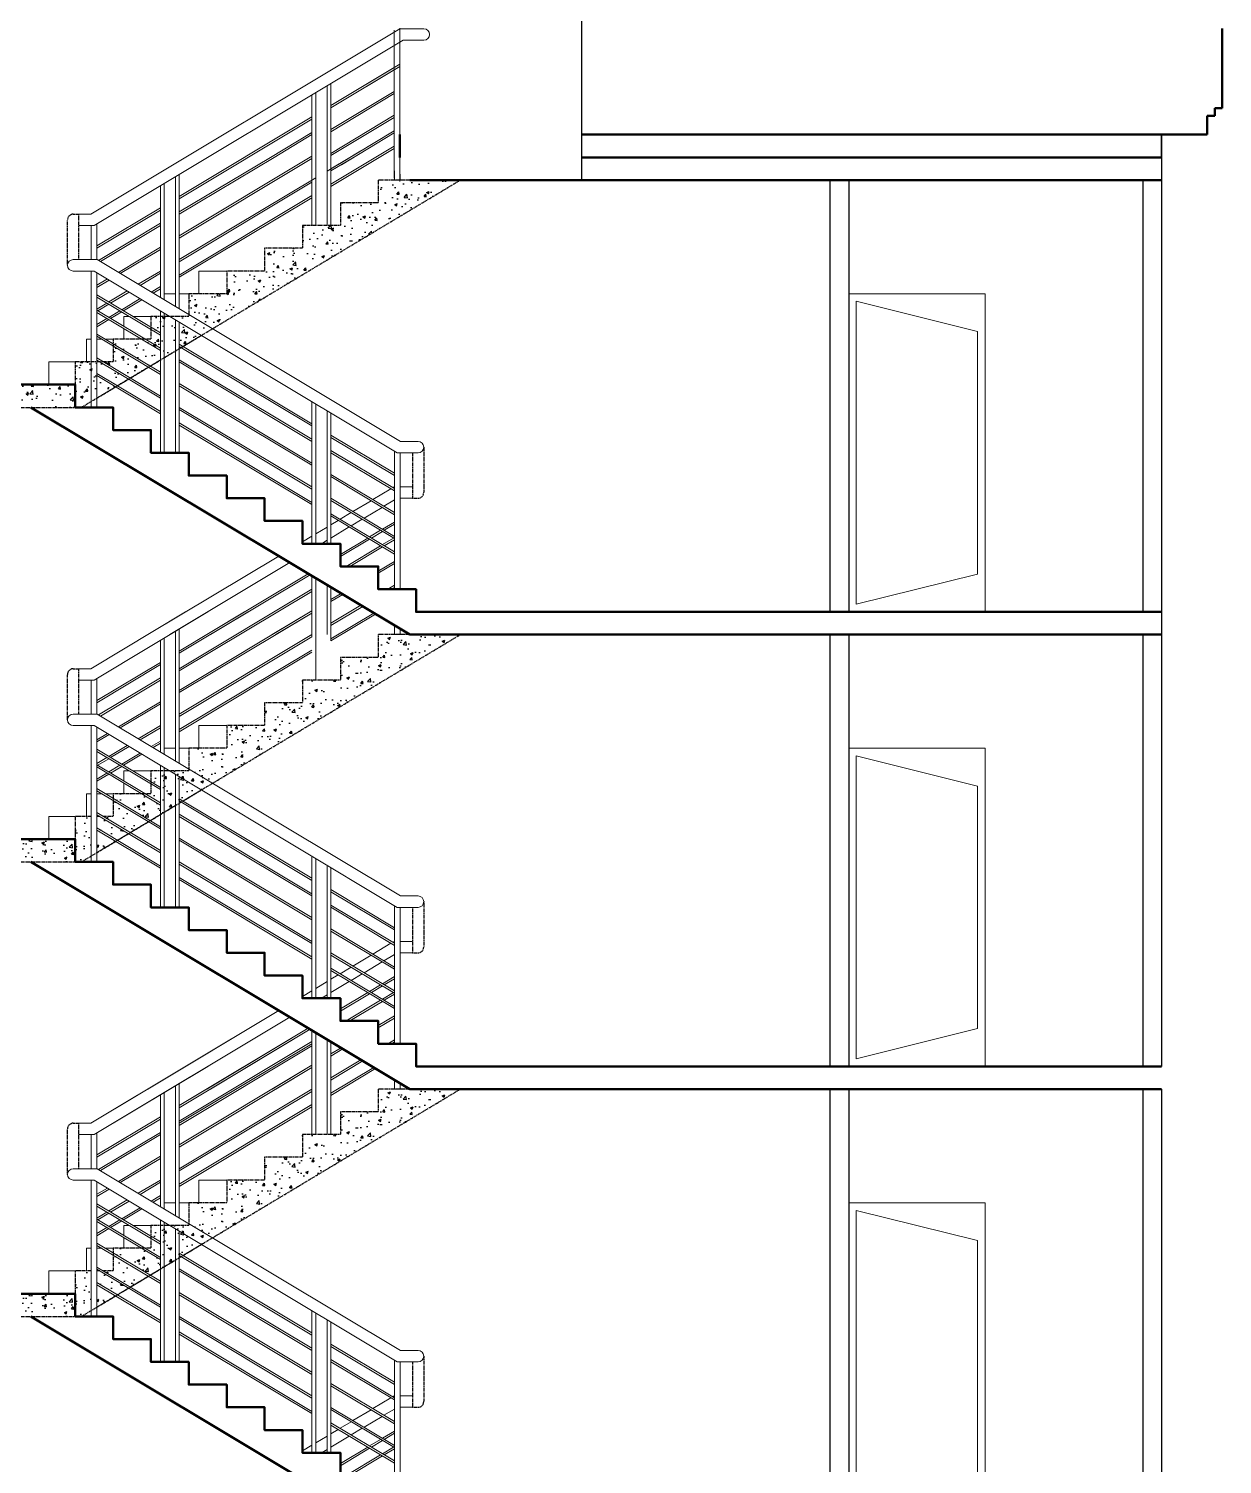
# Model space of a CAD drawing. Header units: inches. Extents: x -4010 to 92088, y -38563 to -1318.
# Drawn here: x 31697.3 to 32012.3, y -17305.5 to -16926.5 of the extents above; entities that cross this region are included whole.
import ezdxf

# ---------------------------------------------------------------- set-up
doc = ezdxf.new("R2010")
doc.units = ezdxf.units.IN
doc.header["$MEASUREMENT"] = 0
doc.linetypes.add('DASHED2', pattern=[0.375, 0.25, -0.125])
for name, color, linetype, lineweight in [('Column', 2, 'Continuous', 50), ('door', 132, 'Continuous', 15), ('FLOOR CASE', 251, 'Continuous', 13), ('LOW-WALL', 4, 'Continuous', 20), ('RAIL', 200, 'Continuous', 13), ('RAILING', 2, 'Continuous', 13)]:
    doc.layers.add(name, color=color, linetype=linetype, lineweight=lineweight)
for name, color, linetype in [('Hatch', 3, 'Continuous'), ('Stair', 190, 'DASHED2'), ('wall', 3, 'Continuous')]:
    doc.layers.add(name, color=color, linetype=linetype)
pattern_1 = [(50, (21028.7176, -3208.9725), (7.1726018, -0.6275213), [0.75, -8.25]), (355, (21028.7176, -3208.9725), (-1.3875133, 7.5219213), [0.6, -6.6]), (100.4514, (21029.315, -3209.025), (5.7850938, 6.8943954), [0.637402, -7.011421]), (46.1842, (21028.718, -3206.9725), (10.6724105, -1.65519), [1.125, -12.375]), (96.6356, (21029.607, -3207.11), (9.346627, 9.741179), [0.956103, -10.51713]), (351.1842, (21028.718, -3206.972), (9.3466195, 9.741186), [0.9, -9.9]), (21, (21029.7176, -3207.4725), (5.9690705, -4.026189), [0.75, -8.25]), (326, (21029.7176, -3207.4725), (2.4331533, 7.2515005), [0.6, -6.6]), (71.4514, (21030.215, -3207.808), (8.4022263, 3.225305), [0.637402, -7.011421]), (37.5, (21028.7176, -3208.9725), (0.12159855, 3.32893854), [0, -6.52, 0, -6.7, 0, -6.625]), (7.5, (21028.7176, -3208.9725), (2.6306954, 3.9441171), [0, -3.82, 0, -6.37, 0, -2.525]), (327.5, (21026.4876, -3208.9725), (5.33822436, -0.2255487), [0, -2.5, 0, -7.8, 0, -10.35]), (317.5, (21025.4876, -3208.9725), (5.8318617, 1.0010498), [0, -3.25, 0, -5.18, 0, -7.35])]
pattern_2 = [(50, (21028.7176, -3328.9725), (7.1726018, -0.6275213), [0.75, -8.25]), (355, (21028.7176, -3328.9725), (-1.3875133, 7.5219213), [0.6, -6.6]), (100.4514, (21029.315, -3329.025), (5.7850938, 6.8943954), [0.637402, -7.011421]), (46.1842, (21028.718, -3326.9725), (10.6724105, -1.65519), [1.125, -12.375]), (96.6356, (21029.607, -3327.11), (9.346627, 9.741179), [0.956103, -10.51713]), (351.1842, (21028.718, -3326.972), (9.3466195, 9.741186), [0.9, -9.9]), (21, (21029.7176, -3327.4725), (5.9690705, -4.026189), [0.75, -8.25]), (326, (21029.7176, -3327.4725), (2.4331533, 7.2515005), [0.6, -6.6]), (71.4514, (21030.215, -3327.808), (8.4022263, 3.225305), [0.637402, -7.011421]), (37.5, (21028.7176, -3328.9725), (0.12159855, 3.32893854), [0, -6.52, 0, -6.7, 0, -6.625]), (7.5, (21028.7176, -3328.9725), (2.6306954, 3.9441171), [0, -3.82, 0, -6.37, 0, -2.525]), (327.5, (21026.4876, -3328.9725), (5.33822436, -0.2255487), [0, -2.5, 0, -7.8, 0, -10.35]), (317.5, (21025.4876, -3328.9725), (5.8318617, 1.0010498), [0, -3.25, 0, -5.18, 0, -7.35])]
pattern_3 = [(50, (21028.7176, -3088.9725), (7.1726018, -0.6275213), [0.75, -8.25]), (355, (21028.7176, -3088.9725), (-1.3875133, 7.5219213), [0.6, -6.6]), (100.4514, (21029.315, -3089.025), (5.7850938, 6.8943954), [0.637402, -7.011421]), (46.1842, (21028.718, -3086.9725), (10.6724105, -1.65519), [1.125, -12.375]), (96.6356, (21029.607, -3087.11), (9.346627, 9.741179), [0.956103, -10.51713]), (351.1842, (21028.718, -3086.972), (9.3466195, 9.741186), [0.9, -9.9]), (21, (21029.7176, -3087.4725), (5.9690705, -4.026189), [0.75, -8.25]), (326, (21029.7176, -3087.4725), (2.4331533, 7.2515005), [0.6, -6.6]), (71.4514, (21030.215, -3087.808), (8.4022263, 3.225305), [0.637402, -7.011421]), (37.5, (21028.7176, -3088.9725), (0.12159855, 3.32893854), [0, -6.52, 0, -6.7, 0, -6.625]), (7.5, (21028.7176, -3088.9725), (2.6306954, 3.9441171), [0, -3.82, 0, -6.37, 0, -2.525]), (327.5, (21026.4876, -3088.9725), (5.33822436, -0.2255487), [0, -2.5, 0, -7.8, 0, -10.35]), (317.5, (21025.4876, -3088.9725), (5.8318617, 1.0010498), [0, -3.25, 0, -5.18, 0, -7.35])]

msp = doc.modelspace()

# ---------------------------------------------------------------- hatches: boundary and pattern name
at = {"layer": 'Hatch'}
h = msp.add_hatch(dxfattribs=at)
h.set_pattern_fill('AR-CONC', color=256, style=0)
h.set_pattern_definition(pattern_2)
h.paths.add_polyline_path([(31811.213, -16966.472), (31797.889, -16966.472), (31789.551, -16966.472), (31789.551, -16972.472), (31779.551, -16972.472), (31779.551, -16978.472), (31769.551, -16978.472), (31769.551, -16984.472), (31759.551, -16984.472), (31759.551, -16990.472), (31749.551, -16990.472), (31749.551, -16996.472), (31739.551, -16996.472), (31739.551, -17001.974), (31745.798, -17005.722)])
h = msp.add_hatch(dxfattribs=at)
h.set_pattern_fill('AR-CONC', color=256, style=0)
h.set_pattern_definition(pattern_2)
h.paths.add_polyline_path([(31709.551, -17020.472), (31652.123, -17020.472), (31652.123, -17038.472), (31662.123, -17038.472), (31662.123, -17026.472), (31709.551, -17026.472)])
h.paths.add_polyline_path([(31713.801, -17014.472), (31709.551, -17014.472), (31709.551, -17020.472), (31709.551, -17026.472), (31711.213, -17026.472), (31713.801, -17024.92)])
h.paths.add_polyline_path([(31720.241, -17021.056), (31715.301, -17018.092), (31715.301, -17024.02)])
h.paths.add_polyline_path([(31715.301, -17014.472), (31713.801, -17014.472), (31713.801, -17024.92), (31715.301, -17024.02)])
h.paths.add_polyline_path([(31716.072, -17014.472), (31715.301, -17014.472), (31715.301, -17017.508), (31720.727, -17020.764), (31723.643, -17019.015)])
h.paths.add_polyline_path([(31719.551, -17010.264), (31719.551, -17014.472), (31717.044, -17014.472), (31724.129, -17018.723), (31728.889, -17015.867)])
h.paths.add_polyline_path([(31732.051, -17011.468), (31727.058, -17008.472), (31719.551, -17008.472), (31719.551, -17009.681), (31729.375, -17015.575), (31732.051, -17013.97)])
h.paths.add_polyline_path([(31728.03, -17008.472), (31727.058, -17008.472), (31732.051, -17011.468), (31732.051, -17010.885)], flags=17)
h.paths.add_polyline_path([(31732.051, -17007.387), (31729.551, -17005.887), (31729.551, -17008.472), (31728.03, -17008.472), (31732.051, -17010.885)])
h.paths.add_polyline_path([(31736.051, -17003.372), (31734.551, -17002.472), (31733.051, -17002.472), (31733.051, -17013.37), (31736.051, -17011.57)])
h.paths.add_polyline_path([(31732.051, -17002.472), (31729.551, -17002.472), (31729.551, -17005.303), (31732.051, -17006.803)])
h.paths.add_polyline_path([(31733.051, -17002.472), (31732.051, -17002.472), (31732.051, -17013.97), (31733.051, -17013.37)])
h.paths.add_polyline_path([(31739.551, -17001.974), (31739.551, -17002.472), (31734.551, -17002.472), (31742.882, -17007.471), (31745.798, -17005.722)])
h.paths.add_polyline_path([(31737.051, -17003.972), (31737.051, -17009.803), (31738.023, -17010.387), (31742.882, -17007.471)])
h = msp.add_hatch(dxfattribs=at)
h.set_pattern_fill('AR-CONC', color=256, style=0)
h.set_pattern_definition(pattern_3)
h.paths.add_polyline_path([(31811.213, -17086.472), (31797.889, -17086.472), (31789.551, -17086.472), (31789.551, -17092.472), (31779.551, -17092.472), (31779.551, -17098.472), (31769.551, -17098.472), (31769.551, -17104.472), (31759.551, -17104.472), (31759.551, -17110.472), (31749.551, -17110.472), (31749.551, -17116.472), (31739.551, -17116.472), (31739.551, -17121.974), (31745.798, -17125.722)])
h.paths.add_polyline_path([(31739.551, -17121.974), (31739.551, -17122.472), (31734.551, -17122.472), (31742.882, -17127.471), (31745.798, -17125.722)])
h.paths.add_polyline_path([(31742.882, -17127.471), (31737.051, -17123.972), (31737.051, -17129.803), (31738.023, -17130.387)])
h.paths.add_polyline_path([(31736.051, -17123.372), (31734.551, -17122.472), (31733.051, -17122.472), (31733.051, -17133.37), (31736.051, -17131.57)])
h.paths.add_polyline_path([(31737.051, -17123.972), (31736.051, -17123.372), (31736.051, -17131.57), (31737.051, -17130.97)])
h.paths.add_polyline_path([(31733.051, -17122.472), (31732.051, -17122.472), (31732.051, -17133.97), (31733.051, -17133.37)])
h.paths.add_polyline_path([(31732.051, -17122.472), (31729.551, -17122.472), (31729.551, -17125.303), (31732.051, -17126.803)])
h.paths.add_polyline_path([(31732.051, -17127.387), (31729.551, -17125.887), (31729.551, -17128.472), (31728.03, -17128.472), (31732.051, -17130.885)])
h.paths.add_polyline_path([(31732.051, -17131.468), (31727.058, -17128.472), (31719.551, -17128.472), (31719.551, -17129.681), (31729.375, -17135.575), (31732.051, -17133.97)])
h = msp.add_hatch(dxfattribs=at)
h.set_pattern_fill('AR-CONC', color=256, style=0)
h.set_pattern_definition(pattern_3)
h.paths.add_polyline_path([(31719.551, -17130.264), (31719.551, -17134.472), (31717.044, -17134.472), (31724.129, -17138.723), (31728.889, -17135.867)])
h.paths.add_polyline_path([(31716.072, -17134.472), (31715.301, -17134.472), (31715.301, -17137.508), (31720.727, -17140.764), (31723.643, -17139.015)])
h.paths.add_polyline_path([(31720.241, -17141.056), (31715.301, -17138.092), (31715.301, -17144.02)])
h.paths.add_polyline_path([(31713.801, -17134.472), (31709.551, -17134.472), (31709.551, -17140.472), (31709.551, -17146.472), (31711.213, -17146.472), (31713.801, -17144.92)])
h.paths.add_polyline_path([(31709.551, -17140.472), (31652.123, -17140.472), (31652.123, -17158.472), (31662.123, -17158.472), (31662.123, -17146.472), (31709.551, -17146.472)])
h = msp.add_hatch(dxfattribs=at)
h.set_pattern_fill('AR-CONC', color=256, style=0)
h.set_pattern_definition(pattern_1)
h.paths.add_polyline_path([(31811.213, -17206.472), (31797.889, -17206.472), (31789.551, -17206.472), (31789.551, -17212.472), (31779.551, -17212.472), (31779.551, -17218.472), (31769.551, -17218.472), (31769.551, -17224.472), (31759.551, -17224.472), (31759.551, -17230.472), (31749.551, -17230.472), (31749.551, -17236.472), (31739.551, -17236.472), (31739.551, -17241.974), (31745.798, -17245.722)])
h.paths.add_polyline_path([(31739.551, -17241.974), (31739.551, -17242.472), (31734.551, -17242.472), (31742.882, -17247.471), (31745.798, -17245.722)])
h.paths.add_polyline_path([(31742.882, -17247.471), (31737.051, -17243.972), (31737.051, -17249.803), (31738.023, -17250.387)])
h.paths.add_polyline_path([(31736.051, -17243.372), (31734.551, -17242.472), (31733.051, -17242.472), (31733.051, -17253.37), (31736.051, -17251.57)])
h.paths.add_polyline_path([(31737.051, -17243.972), (31736.051, -17243.372), (31736.051, -17251.57), (31737.051, -17250.97)])
h.paths.add_polyline_path([(31733.051, -17242.472), (31732.051, -17242.472), (31732.051, -17253.97), (31733.051, -17253.37)])
h.paths.add_polyline_path([(31732.051, -17242.472), (31729.551, -17242.472), (31729.551, -17245.303), (31732.051, -17246.803)])
h.paths.add_polyline_path([(31732.051, -17247.387), (31729.551, -17245.887), (31729.551, -17248.472), (31728.03, -17248.472), (31732.051, -17250.885)])
h.paths.add_polyline_path([(31732.051, -17251.468), (31727.058, -17248.472), (31719.551, -17248.472), (31719.551, -17249.681), (31729.375, -17255.575), (31732.051, -17253.97)])
h = msp.add_hatch(dxfattribs=at)
h.set_pattern_fill('AR-CONC', color=256, style=0)
h.set_pattern_definition(pattern_1)
h.paths.add_polyline_path([(31719.551, -17250.264), (31719.551, -17254.472), (31717.044, -17254.472), (31724.129, -17258.723), (31728.889, -17255.867)])
h.paths.add_polyline_path([(31716.072, -17254.472), (31715.301, -17254.472), (31715.301, -17257.508), (31720.727, -17260.764), (31723.643, -17259.015)])
h.paths.add_polyline_path([(31720.241, -17261.056), (31715.301, -17258.092), (31715.301, -17264.02)])
h.paths.add_polyline_path([(31713.801, -17254.472), (31709.551, -17254.472), (31709.551, -17260.472), (31709.551, -17266.472), (31711.213, -17266.472), (31713.801, -17264.92)])
h.paths.add_polyline_path([(31709.551, -17260.472), (31652.123, -17260.472), (31652.123, -17278.472), (31662.123, -17278.472), (31662.123, -17266.472), (31709.551, -17266.472)])

# ---------------------------------------------------------------- linework, layer by layer
at = {"layer": 'Column'}
for p, q in [((32012.282, -16944.472), (32012.282, -16926.472)), ((32012.282, -16947.472), (32012.282, -16944.472)), ((32010.282, -16949.472), (32010.282, -16947.472)), ((32010.282, -16947.472), (32012.282, -16947.472)), ((32008.282, -16954.472), (32008.282, -16949.472)), ((32008.282, -16949.472), (32010.282, -16949.472)), ((31795.28, -16960.472), (31795.28, -16954.472)), ((31843.218, -16954.472), (32008.282, -16954.472)), ((31843.218, -16954.472), (32008.282, -16954.472)), ((31843.218, -16960.472), (31996.282, -16960.472)), ((31843.218, -16960.472), (31996.282, -16960.472)), ((31844.623, -16966.472), (31797.889, -16966.472)), ((31843.218, -16966.472), (31996.282, -16966.472)), ((31697.889, -17026.472), (31797.889, -17086.472)), ((31867.833, -17080.472), (31996.282, -17080.472)), ((31867.833, -17080.472), (31996.282, -17080.472)), ((31871.876, -17086.472), (31797.889, -17086.472)), ((31871.876, -17086.472), (31797.889, -17086.472)), ((31871.876, -17086.472), (31797.889, -17086.472)), ((31867.833, -17086.472), (31996.282, -17086.472)), ((31867.833, -17086.472), (31996.282, -17086.472)), ((31867.833, -17086.472), (31996.282, -17086.472)), ((31797.889, -17206.472), (31697.889, -17146.472)), ((31697.889, -17146.472), (31797.889, -17206.472)), ((31867.833, -17200.472), (31996.282, -17200.472)), ((31867.833, -17200.472), (31996.282, -17200.472)), ((31857.833, -17206.472), (31797.889, -17206.472)), ((31857.833, -17206.472), (31797.889, -17206.472)), ((31871.876, -17206.472), (31797.889, -17206.472)), ((31871.876, -17206.472), (31797.889, -17206.472)), ((31871.876, -17206.472), (31797.889, -17206.472)), ((31867.833, -17206.472), (31857.833, -17206.472)), ((31857.833, -17206.472), (31857.833, -17206.472)), ((31867.833, -17206.472), (31857.833, -17206.472)), ((31857.833, -17206.472), (31857.833, -17206.472)), ((31867.833, -17206.472), (31996.282, -17206.472)), ((31867.833, -17206.472), (31996.282, -17206.472)), ((31867.833, -17206.472), (31996.282, -17206.472)), ((31867.833, -17206.472), (31996.282, -17206.472)), ((31867.833, -17206.472), (31996.282, -17206.472)), ((31797.889, -17326.472), (31697.889, -17266.472))]:
    msp.add_line(p, q, dxfattribs=at)
msp.add_lwpolyline([(31795.28, -16960.472), (31795.28, -16960.472)], close=True, dxfattribs=at)
for points in [[(31867.833, -17080.472), (31799.551, -17080.472), (31799.551, -17074.472), (31789.551, -17074.472), (31789.551, -17068.472), (31779.551, -17068.472), (31779.551, -17062.472), (31769.551, -17062.472), (31769.551, -17056.472), (31759.551, -17056.472), (31759.551, -17050.472), (31749.551, -17050.472), (31749.551, -17044.472), (31739.551, -17044.472), (31739.551, -17038.472), (31729.551, -17038.472), (31729.551, -17032.472), (31719.551, -17032.472), (31719.551, -17026.472), (31709.551, -17026.472), (31709.551, -17020.472), (31652.123, -17020.472)], [(31867.833, -17200.472), (31799.551, -17200.472), (31799.551, -17194.472), (31789.551, -17194.472), (31789.551, -17188.472), (31779.551, -17188.472), (31779.551, -17182.472), (31769.551, -17182.472), (31769.551, -17176.472), (31759.551, -17176.472), (31759.551, -17170.472), (31749.551, -17170.472), (31749.551, -17164.472), (31739.551, -17164.472), (31739.551, -17158.472), (31729.551, -17158.472), (31729.551, -17152.472), (31719.551, -17152.472), (31719.551, -17146.472), (31709.551, -17146.472), (31709.551, -17140.472), (31652.123, -17140.472)], [(31867.833, -17320.472), (31799.551, -17320.472), (31799.551, -17314.472), (31789.551, -17314.472), (31789.551, -17308.472), (31779.551, -17308.472), (31779.551, -17302.472), (31769.551, -17302.472), (31769.551, -17296.472), (31759.551, -17296.472), (31759.551, -17290.472), (31749.551, -17290.472), (31749.551, -17284.472), (31739.551, -17284.472), (31739.551, -17278.472), (31729.551, -17278.472), (31729.551, -17272.472), (31719.551, -17272.472), (31719.551, -17266.472), (31709.551, -17266.472), (31709.551, -17260.472), (31652.123, -17260.472)]]:
    msp.add_lwpolyline(points, dxfattribs=at)
at = {"layer": 'door'}
for points in [[(31949.71, -17080.472), (31913.71, -17080.472), (31913.71, -16996.472), (31949.71, -16996.472)], [(31947.71, -17070.472), (31915.71, -17078.472), (31915.71, -16998.472), (31947.71, -17006.472)], [(31949.71, -17200.472), (31913.71, -17200.472), (31913.71, -17116.472), (31949.71, -17116.472)], [(31947.71, -17190.472), (31915.71, -17198.472), (31915.71, -17118.472), (31947.71, -17126.472)], [(31949.71, -17320.472), (31913.71, -17320.472), (31913.71, -17236.472), (31949.71, -17236.472)], [(31947.71, -17310.472), (31915.71, -17318.472), (31915.71, -17238.472), (31947.71, -17246.472)]]:
    msp.add_lwpolyline(points, close=True, dxfattribs=at)
at = {"layer": 'FLOOR CASE'}
for p, q in [((31795.28, -16966.851), (31795.28, -16926.403)), ((31795.28, -16926.536), (31713.72, -16975.472)), ((31796.111, -16929.536), (31714.551, -16978.472)), ((31793.78, -16965.951), (31793.78, -16926.853)), ((31795.28, -16926.536), (31801.611, -16926.536)), ((31796.111, -16929.536), (31801.611, -16929.536)), ((31803.111, -16928.036), (31803.111, -16928.036)), ((31803.111, -16928.036), (31803.111, -16928.036)), ((31793.78, -16936.766), (31777.03, -16946.816)), ((31793.78, -16937.349), (31777.03, -16947.399)), ((31795.28, -16935.866), (31777.051, -16946.803)), ((31795.28, -16936.449), (31777.051, -16947.387)), ((31776.051, -16960.472), (31776.051, -16941.572)), ((31777.051, -16960.472), (31777.051, -16940.972)), ((31772.051, -16960.472), (31772.051, -16943.972)), ((31773.051, -16960.472), (31773.051, -16943.372)), ((31793.78, -16943.062), (31777.03, -16953.112)), ((31793.78, -16943.645), (31777.03, -16953.695)), ((31772.051, -16949.803), (31737.051, -16970.803)), ((31772.051, -16950.387), (31737.051, -16971.387)), ((31793.78, -16949.358), (31777.03, -16959.408)), ((31793.78, -16949.941), (31777.03, -16959.991)), ((31772.051, -16953.885), (31761.072, -16960.472)), ((31772.044, -16954.472), (31762.044, -16960.472)), ((31793.78, -16953.439), (31778.84, -16962.403)), ((31793.78, -16954.022), (31779.812, -16962.403)), ((31772.051, -16960.181), (31737.051, -16981.181)), ((31762.044, -16960.472), (31737.051, -16975.468)), ((31761.072, -16960.472), (31737.051, -16974.885)), ((31772.051, -16978.472), (31772.051, -16960.472)), ((31773.051, -16978.472), (31773.051, -16960.472)), ((31784.974, -16958.723), (31776.051, -16964.077)), ((31776.051, -16978.472), (31776.051, -16960.472)), ((31793.78, -16957.521), (31777.051, -16967.558)), ((31793.78, -16958.104), (31777.051, -16968.142)), ((31782.058, -16960.472), (31777.051, -16963.477)), ((31783.03, -16960.472), (31777.051, -16964.06)), ((31777.051, -16978.472), (31777.051, -16960.472)), ((31772.051, -16960.764), (31737.051, -16981.764)), ((31793.801, -16966.472), (31793.801, -16964.02)), ((31732.051, -16997.474), (31732.051, -16967.972)), ((31733.051, -16998.074), (31733.051, -16967.372)), ((31736.051, -16999.874), (31736.051, -16965.572)), ((31737.051, -17000.474), (31737.051, -16964.972)), ((31773.051, -16965.877), (31737.051, -16987.477)), ((31772.051, -16967.06), (31737.051, -16988.06)), ((31793.801, -16966.472), (31795.301, -16966.472)), ((31795.301, -16966.472), (31795.301, -16964.92)), ((31772.051, -16970.558), (31737.051, -16991.558)), ((31772.051, -16971.142), (31737.051, -16992.142)), ((31713.72, -16975.472), (31710.551, -16975.472)), ((31732.051, -16973.803), (31715.301, -16983.853)), ((31732.051, -16974.387), (31715.301, -16984.437)), ((31714.551, -16978.472), (31710.551, -16978.472)), ((31713.801, -16987.472), (31713.801, -16978.472)), ((31715.301, -16987.472), (31715.301, -16978.022)), ((31732.051, -16977.885), (31715.727, -16987.68)), ((31732.051, -16978.468), (31716.213, -16987.971)), ((31732.051, -16984.181), (31720.974, -16990.827)), ((31732.051, -16984.764), (31721.46, -16991.119)), ((31732.051, -16990.477), (31726.22, -16993.975)), ((31749.551, -16990.472), (31742.195, -16990.472)), ((31742.195, -16990.472), (31742.195, -16996.472)), ((31718.058, -16992.577), (31715.301, -16994.231)), ((31718.544, -16992.868), (31715.301, -16994.814)), ((31732.051, -16991.06), (31726.706, -16994.267)), ((31732.051, -16994.558), (31729.622, -16996.016)), ((31723.305, -16995.725), (31718.446, -16998.64)), ((31723.791, -16996.016), (31718.932, -16998.932)), ((31726.706, -16997.765), (31721.847, -17000.681)), ((31727.192, -16998.057), (31722.333, -17000.972)), ((31732.051, -16995.142), (31730.108, -16996.308)), ((31736.051, -16996.472), (31733.051, -16996.472)), ((31739.551, -16996.472), (31737.051, -16996.472)), ((31717.96, -16998.932), (31715.301, -17000.527)), ((31718.446, -16999.223), (31715.53, -17000.972)), ((31721.361, -17000.972), (31718.446, -17002.722)), ((31721.847, -17001.264), (31718.932, -17003.013)), ((31717.96, -17003.013), (31715.301, -17004.608)), ((31718.446, -17003.305), (31715.301, -17005.192)), ((31722.412, -17002.472), (31722.412, -17005.101)), ((31723.861, -17002.472), (31722.412, -17002.472)), ((31722.412, -17005.685), (31722.412, -17008.472)), ((31729.551, -17002.472), (31724.833, -17002.472)), ((31712.52, -17008.472), (31712.52, -17014.472)), ((31713.801, -17008.472), (31712.52, -17008.472)), ((31716.565, -17008.472), (31715.301, -17008.472)), ((31719.551, -17008.472), (31717.537, -17008.472)), ((31709.551, -17014.472), (31702.628, -17014.472)), ((31702.628, -17014.472), (31702.628, -17020.472)), ((31793.72, -17047.472), (31793.375, -17047.68)), ((31793.72, -17047.472), (31793.801, -17047.472)), ((31795.301, -17047.472), (31798.551, -17047.472)), ((31787.643, -17051.119), (31782.882, -17053.975)), ((31792.889, -17047.971), (31788.129, -17050.827)), ((31793.801, -17050.922), (31791.044, -17052.577)), ((31793.801, -17074.472), (31793.801, -17050.922)), ((31795.301, -17050.472), (31798.551, -17050.472)), ((31795.301, -17074.472), (31795.301, -17050.472)), ((31782.396, -17054.267), (31779.481, -17056.016)), ((31790.558, -17052.868), (31785.798, -17055.725)), ((31776.051, -17058.074), (31773.051, -17059.874)), ((31778.995, -17056.308), (31777.051, -17057.474)), ((31781.91, -17058.057), (31777.051, -17060.972)), ((31785.312, -17056.016), (31782.396, -17057.765)), ((31790.171, -17058.932), (31787.255, -17060.681)), ((31793.801, -17056.753), (31790.657, -17058.64)), ((31793.801, -17057.337), (31791.143, -17058.932)), ((31772.051, -17060.474), (31769.551, -17061.974)), ((31776.051, -17061.572), (31774.551, -17062.472)), ((31786.769, -17060.972), (31779.551, -17065.303)), ((31787.255, -17061.264), (31779.551, -17065.887)), ((31790.657, -17059.223), (31787.741, -17060.972)), ((31793.572, -17060.972), (31790.657, -17062.722)), ((31793.801, -17061.418), (31791.143, -17063.013)), ((31763.305, -17065.722), (31728.72, -17086.472)), ((31790.171, -17063.013), (31781.072, -17068.472)), ((31790.657, -17063.305), (31782.044, -17068.472)), ((31766.22, -17067.471), (31734.551, -17086.472)), ((31771.079, -17070.387), (31744.269, -17086.472)), ((31793.801, -17067.131), (31789.551, -17069.681)), ((31793.801, -17067.714), (31789.551, -17070.264)), ((31771.565, -17070.678), (31745.241, -17086.472)), ((31772.051, -17087.06), (31772.051, -17070.97)), ((31773.051, -17086.472), (31773.051, -17071.57)), ((31776.051, -17086.472), (31776.051, -17073.37)), ((31777.051, -17088.142), (31777.051, -17073.97)), ((31793.801, -17073.427), (31792.058, -17074.472)), ((31793.801, -17074.01), (31793.03, -17074.472)), ((31772.051, -17074.468), (31737.051, -17095.468)), ((31772.051, -17075.051), (31737.051, -17096.051)), ((31779.727, -17075.575), (31777.051, -17077.181)), ((31780.213, -17075.867), (31777.051, -17077.764)), ((31738.72, -17080.472), (31713.72, -17095.472)), ((31744.551, -17080.472), (31714.551, -17098.472)), ((31772.051, -17080.181), (31737.051, -17101.181)), ((31755.241, -17080.472), (31737.051, -17091.387)), ((31754.269, -17080.472), (31737.051, -17090.803)), ((31772.051, -17080.764), (31737.051, -17101.764)), ((31772.051, -17080.181), (31761.565, -17086.472)), ((31772.051, -17080.764), (31762.537, -17086.472)), ((31773.051, -17098.472), (31773.051, -17080.472)), ((31784.974, -17078.723), (31777.051, -17083.477)), ((31784.974, -17078.723), (31777.051, -17083.477)), ((31785.46, -17079.015), (31777.051, -17084.06)), ((31785.46, -17079.015), (31777.051, -17084.06)), ((31788.375, -17080.764), (31777.051, -17087.558)), ((31788.375, -17080.764), (31777.051, -17087.558)), ((31788.861, -17081.056), (31777.051, -17088.142)), ((31788.861, -17081.056), (31777.051, -17088.142)), ((31736.051, -17119.874), (31736.051, -17085.572)), ((31736.051, -17086.472), (31736.051, -17085.572)), ((31737.051, -17120.474), (31737.051, -17084.972)), ((31737.051, -17086.472), (31737.051, -17084.972)), ((31793.801, -17086.472), (31793.801, -17084.02)), ((31793.801, -17086.472), (31793.801, -17084.02)), ((31793.801, -17086.472), (31793.801, -17084.02)), ((31795.301, -17086.472), (31795.301, -17084.92)), ((31795.301, -17086.472), (31795.301, -17084.92)), ((31795.301, -17086.472), (31795.301, -17084.92)), ((31732.051, -17117.474), (31732.051, -17087.972)), ((31733.051, -17118.074), (31733.051, -17087.372)), ((31772.051, -17086.477), (31737.051, -17107.477)), ((31772.051, -17087.06), (31737.051, -17108.06)), ((31793.801, -17086.472), (31795.301, -17086.472)), ((31793.801, -17086.472), (31795.301, -17086.472)), ((31793.801, -17086.472), (31795.301, -17086.472)), ((31772.051, -17090.558), (31737.051, -17111.558)), ((31772.051, -17091.142), (31737.051, -17112.142)), ((31713.72, -17095.472), (31710.551, -17095.472)), ((31732.051, -17093.803), (31715.301, -17103.853)), ((31732.051, -17094.387), (31715.301, -17104.437)), ((31714.551, -17098.472), (31710.551, -17098.472)), ((31713.801, -17107.472), (31713.801, -17098.472)), ((31715.301, -17107.472), (31715.301, -17098.022)), ((31732.051, -17097.885), (31715.727, -17107.68)), ((31732.051, -17098.468), (31716.213, -17107.971)), ((31732.051, -17104.181), (31720.974, -17110.827)), ((31732.051, -17104.764), (31721.46, -17111.119)), ((31732.051, -17110.477), (31726.22, -17113.975)), ((31732.051, -17111.06), (31726.706, -17114.267)), ((31749.551, -17110.472), (31742.195, -17110.472)), ((31742.195, -17110.472), (31742.195, -17116.472)), ((31718.058, -17112.577), (31715.301, -17114.231)), ((31718.544, -17112.868), (31715.301, -17114.814)), ((31723.305, -17115.725), (31718.446, -17118.64)), ((31732.051, -17114.558), (31729.622, -17116.016)), ((31732.051, -17115.142), (31730.108, -17116.308)), ((31717.96, -17118.932), (31715.301, -17120.527)), ((31718.446, -17119.223), (31715.53, -17120.972)), ((31723.791, -17116.016), (31718.932, -17118.932)), ((31726.706, -17117.765), (31721.847, -17120.681)), ((31727.192, -17118.057), (31722.333, -17120.972)), ((31736.051, -17116.472), (31733.051, -17116.472)), ((31739.551, -17116.472), (31737.051, -17116.472)), ((31717.96, -17123.013), (31715.301, -17124.608)), ((31718.446, -17123.305), (31715.301, -17125.192)), ((31721.361, -17120.972), (31718.446, -17122.722)), ((31721.847, -17121.264), (31718.932, -17123.013)), ((31722.412, -17122.472), (31722.412, -17125.101)), ((31723.861, -17122.472), (31722.412, -17122.472)), ((31729.551, -17122.472), (31724.833, -17122.472)), ((31722.412, -17125.685), (31722.412, -17128.472)), ((31712.52, -17128.472), (31712.52, -17134.472)), ((31713.801, -17128.472), (31712.52, -17128.472)), ((31716.565, -17128.472), (31715.301, -17128.472)), ((31719.551, -17128.472), (31717.537, -17128.472)), ((31709.551, -17134.472), (31702.628, -17134.472)), ((31702.628, -17134.472), (31702.628, -17140.472)), ((31792.889, -17167.971), (31788.129, -17170.827)), ((31793.72, -17167.472), (31793.375, -17167.68)), ((31793.72, -17167.472), (31793.801, -17167.472)), ((31795.301, -17167.472), (31798.551, -17167.472)), ((31787.643, -17171.119), (31782.882, -17173.975)), ((31793.801, -17170.922), (31791.044, -17172.577)), ((31793.801, -17194.472), (31793.801, -17170.922)), ((31795.301, -17170.472), (31798.551, -17170.472)), ((31795.301, -17194.472), (31795.301, -17170.472)), ((31778.995, -17176.308), (31777.051, -17177.474)), ((31778.995, -17176.308), (31777.051, -17177.474)), ((31778.995, -17176.308), (31777.051, -17177.474)), ((31782.396, -17174.267), (31779.481, -17176.016)), ((31785.312, -17176.016), (31782.396, -17177.765)), ((31785.312, -17176.016), (31782.396, -17177.765)), ((31785.312, -17176.016), (31782.396, -17177.765)), ((31790.558, -17172.868), (31785.798, -17175.725)), ((31776.051, -17178.074), (31773.051, -17179.874)), ((31776.051, -17178.074), (31773.051, -17179.874)), ((31776.051, -17178.074), (31773.051, -17179.874)), ((31781.91, -17178.057), (31777.051, -17180.972)), ((31781.91, -17178.057), (31777.051, -17180.972)), ((31781.91, -17178.057), (31777.051, -17180.972)), ((31790.171, -17178.932), (31787.255, -17180.681)), ((31790.171, -17178.932), (31787.255, -17180.681)), ((31790.171, -17178.932), (31787.255, -17180.681)), ((31790.657, -17179.223), (31787.741, -17180.972)), ((31790.657, -17179.223), (31787.741, -17180.972)), ((31790.657, -17179.223), (31787.741, -17180.972)), ((31793.801, -17176.753), (31790.657, -17178.64)), ((31793.801, -17176.753), (31790.657, -17178.64)), ((31793.801, -17176.753), (31790.657, -17178.64)), ((31793.801, -17177.337), (31791.143, -17178.932)), ((31793.801, -17177.337), (31791.143, -17178.932)), ((31793.801, -17177.337), (31791.143, -17178.932)), ((31772.051, -17180.474), (31769.551, -17181.974)), ((31772.051, -17180.474), (31769.551, -17181.974)), ((31772.051, -17180.474), (31769.551, -17181.974)), ((31776.051, -17181.572), (31774.551, -17182.472)), ((31776.051, -17181.572), (31774.551, -17182.472)), ((31776.051, -17181.572), (31774.551, -17182.472)), ((31786.769, -17180.972), (31779.551, -17185.303)), ((31786.769, -17180.972), (31779.551, -17185.303)), ((31786.769, -17180.972), (31779.551, -17185.303)), ((31787.255, -17181.264), (31779.551, -17185.887)), ((31787.255, -17181.264), (31779.551, -17185.887)), ((31787.255, -17181.264), (31779.551, -17185.887)), ((31790.171, -17183.013), (31781.072, -17188.472)), ((31790.171, -17183.013), (31781.072, -17188.472)), ((31790.171, -17183.013), (31781.072, -17188.472)), ((31790.657, -17183.305), (31782.044, -17188.472)), ((31790.657, -17183.305), (31782.044, -17188.472)), ((31790.657, -17183.305), (31782.044, -17188.472)), ((31793.572, -17180.972), (31790.657, -17182.722)), ((31793.572, -17180.972), (31790.657, -17182.722)), ((31793.572, -17180.972), (31790.657, -17182.722)), ((31793.801, -17181.418), (31791.143, -17183.013)), ((31793.801, -17181.418), (31791.143, -17183.013)), ((31793.801, -17181.418), (31791.143, -17183.013)), ((31763.305, -17185.722), (31713.72, -17215.472)), ((31766.22, -17187.471), (31714.551, -17218.472)), ((31763.305, -17185.722), (31728.72, -17206.472)), ((31763.305, -17185.722), (31728.72, -17206.472)), ((31763.305, -17185.722), (31728.72, -17206.472)), ((31766.22, -17187.471), (31734.551, -17206.472)), ((31766.22, -17187.471), (31734.551, -17206.472)), ((31766.22, -17187.471), (31734.551, -17206.472)), ((31793.801, -17187.131), (31789.551, -17189.681)), ((31793.801, -17187.131), (31789.551, -17189.681)), ((31793.801, -17187.131), (31789.551, -17189.681)), ((31793.801, -17187.714), (31789.551, -17190.264)), ((31793.801, -17187.714), (31789.551, -17190.264)), ((31793.801, -17187.714), (31789.551, -17190.264)), ((31771.079, -17190.387), (31737.051, -17210.803)), ((31771.565, -17190.678), (31737.051, -17211.387)), ((31771.079, -17190.387), (31744.269, -17206.472)), ((31771.079, -17190.387), (31744.269, -17206.472)), ((31771.079, -17190.387), (31744.269, -17206.472)), ((31771.565, -17190.678), (31745.241, -17206.472)), ((31771.565, -17190.678), (31745.241, -17206.472)), ((31771.565, -17190.678), (31745.241, -17206.472)), ((31772.051, -17218.472), (31772.051, -17190.97)), ((31772.051, -17207.06), (31772.051, -17190.97)), ((31772.051, -17207.06), (31772.051, -17190.97)), ((31772.051, -17207.06), (31772.051, -17190.97)), ((31773.051, -17218.472), (31773.051, -17191.57)), ((31773.051, -17206.472), (31773.051, -17191.57)), ((31773.051, -17206.472), (31773.051, -17191.57)), ((31773.051, -17206.472), (31773.051, -17191.57)), ((31772.051, -17193.885), (31737.051, -17214.885)), ((31772.051, -17194.468), (31737.051, -17215.468)), ((31772.051, -17194.468), (31737.051, -17215.468)), ((31772.051, -17195.051), (31737.051, -17216.051)), ((31776.051, -17218.472), (31776.051, -17193.37)), ((31776.051, -17206.472), (31776.051, -17193.37)), ((31776.051, -17206.472), (31776.051, -17193.37)), ((31776.051, -17206.472), (31776.051, -17193.37)), ((31777.051, -17218.472), (31777.051, -17193.97)), ((31777.051, -17208.142), (31777.051, -17193.97)), ((31777.051, -17208.142), (31777.051, -17193.97)), ((31777.051, -17208.142), (31777.051, -17193.97)), ((31779.727, -17195.575), (31777.051, -17197.181)), ((31779.727, -17195.575), (31777.051, -17197.181)), ((31779.727, -17195.575), (31777.051, -17197.181)), ((31793.801, -17193.427), (31792.058, -17194.472)), ((31793.801, -17193.427), (31792.058, -17194.472)), ((31793.801, -17193.427), (31792.058, -17194.472)), ((31793.801, -17194.01), (31793.03, -17194.472)), ((31793.801, -17194.01), (31793.03, -17194.472)), ((31793.801, -17194.01), (31793.03, -17194.472)), ((31780.213, -17195.867), (31777.051, -17197.764)), ((31780.213, -17195.867), (31777.051, -17197.764)), ((31780.213, -17195.867), (31777.051, -17197.764)), ((31784.974, -17198.723), (31777.051, -17203.477)), ((31784.974, -17198.723), (31777.051, -17203.477)), ((31784.974, -17198.723), (31777.051, -17203.477)), ((31784.974, -17198.723), (31777.051, -17203.477)), ((31784.974, -17198.723), (31777.051, -17203.477)), ((31784.974, -17198.723), (31777.051, -17203.477)), ((31785.46, -17199.015), (31777.051, -17204.06)), ((31785.46, -17199.015), (31777.051, -17204.06)), ((31785.46, -17199.015), (31777.051, -17204.06)), ((31785.46, -17199.015), (31777.051, -17204.06)), ((31785.46, -17199.015), (31777.051, -17204.06)), ((31785.46, -17199.015), (31777.051, -17204.06)), ((31738.72, -17200.472), (31713.72, -17215.472)), ((31744.551, -17200.472), (31714.551, -17218.472)), ((31772.051, -17200.181), (31737.051, -17221.181)), ((31755.241, -17200.472), (31737.051, -17211.387)), ((31754.269, -17200.472), (31737.051, -17210.803)), ((31755.241, -17200.472), (31737.051, -17211.387)), ((31754.269, -17200.472), (31737.051, -17210.803)), ((31755.241, -17200.472), (31737.051, -17211.387)), ((31754.269, -17200.472), (31737.051, -17210.803)), ((31772.051, -17200.764), (31737.051, -17221.764)), ((31772.051, -17200.181), (31761.565, -17206.472)), ((31772.051, -17200.181), (31761.565, -17206.472)), ((31772.051, -17200.181), (31761.565, -17206.472)), ((31772.051, -17200.764), (31762.537, -17206.472)), ((31772.051, -17200.764), (31762.537, -17206.472)), ((31772.051, -17200.764), (31762.537, -17206.472)), ((31773.051, -17218.472), (31773.051, -17200.472)), ((31788.375, -17200.764), (31777.051, -17207.558)), ((31788.375, -17200.764), (31777.051, -17207.558)), ((31788.375, -17200.764), (31777.051, -17207.558)), ((31788.375, -17200.764), (31777.051, -17207.558)), ((31788.375, -17200.764), (31777.051, -17207.558)), ((31788.375, -17200.764), (31777.051, -17207.558)), ((31788.861, -17201.056), (31777.051, -17208.142)), ((31788.861, -17201.056), (31777.051, -17208.142)), ((31788.861, -17201.056), (31777.051, -17208.142)), ((31788.861, -17201.056), (31777.051, -17208.142)), ((31788.861, -17201.056), (31777.051, -17208.142)), ((31788.861, -17201.056), (31777.051, -17208.142)), ((31736.051, -17239.874), (31736.051, -17205.572)), ((31736.051, -17206.472), (31736.051, -17205.572)), ((31736.051, -17206.472), (31736.051, -17205.572)), ((31736.051, -17206.472), (31736.051, -17205.572)), ((31737.051, -17240.474), (31737.051, -17204.972)), ((31737.051, -17206.472), (31737.051, -17204.972)), ((31737.051, -17206.472), (31737.051, -17204.972)), ((31737.051, -17206.472), (31737.051, -17204.972)), ((31772.051, -17206.477), (31737.051, -17227.477)), ((31793.801, -17206.472), (31793.801, -17204.02)), ((31793.801, -17206.472), (31793.801, -17204.02)), ((31793.801, -17206.472), (31793.801, -17204.02)), ((31793.801, -17206.472), (31793.801, -17204.02)), ((31793.801, -17206.472), (31793.801, -17204.02)), ((31793.801, -17206.472), (31795.301, -17206.472)), ((31793.801, -17206.472), (31795.301, -17206.472)), ((31793.801, -17206.472), (31795.301, -17206.472)), ((31793.801, -17206.472), (31795.301, -17206.472)), ((31793.801, -17206.472), (31795.301, -17206.472)), ((31795.301, -17206.472), (31795.301, -17204.92)), ((31795.301, -17206.472), (31795.301, -17204.92)), ((31795.301, -17206.472), (31795.301, -17204.92)), ((31795.301, -17206.472), (31795.301, -17204.92)), ((31795.301, -17206.472), (31795.301, -17204.92)), ((31732.051, -17237.474), (31732.051, -17207.972)), ((31733.051, -17238.074), (31733.051, -17207.372)), ((31772.051, -17207.06), (31737.051, -17228.06)), ((31772.051, -17210.558), (31737.051, -17231.558)), ((31732.051, -17213.803), (31715.301, -17223.853)), ((31732.051, -17214.387), (31715.301, -17224.437)), ((31772.051, -17211.142), (31737.051, -17232.142)), ((31713.72, -17215.472), (31710.551, -17215.472)), ((31715.301, -17227.472), (31715.301, -17218.022)), ((31732.051, -17217.885), (31715.727, -17227.68)), ((31714.551, -17218.472), (31710.551, -17218.472)), ((31713.801, -17227.472), (31713.801, -17218.472)), ((31732.051, -17218.468), (31716.213, -17227.971)), ((31732.051, -17224.181), (31720.974, -17230.827)), ((31732.051, -17224.764), (31721.46, -17231.119)), ((31718.058, -17232.577), (31715.301, -17234.231)), ((31718.544, -17232.868), (31715.301, -17234.814)), ((31732.051, -17230.477), (31726.22, -17233.975)), ((31732.051, -17231.06), (31726.706, -17234.267)), ((31749.551, -17230.472), (31742.195, -17230.472)), ((31742.195, -17230.472), (31742.195, -17236.472)), ((31723.305, -17235.725), (31718.446, -17238.64)), ((31723.791, -17236.016), (31718.932, -17238.932)), ((31732.051, -17234.558), (31729.622, -17236.016)), ((31732.051, -17235.142), (31730.108, -17236.308)), ((31736.051, -17236.472), (31733.051, -17236.472)), ((31739.551, -17236.472), (31737.051, -17236.472)), ((31717.96, -17238.932), (31715.301, -17240.527)), ((31718.446, -17239.223), (31715.53, -17240.972)), ((31721.361, -17240.972), (31718.446, -17242.722)), ((31726.706, -17237.765), (31721.847, -17240.681)), ((31727.192, -17238.057), (31722.333, -17240.972)), ((31717.96, -17243.013), (31715.301, -17244.608)), ((31718.446, -17243.305), (31715.301, -17245.192)), ((31721.847, -17241.264), (31718.932, -17243.013)), ((31722.412, -17242.472), (31722.412, -17245.101)), ((31723.861, -17242.472), (31722.412, -17242.472)), ((31729.551, -17242.472), (31724.833, -17242.472)), ((31712.52, -17248.472), (31712.52, -17254.472)), ((31713.801, -17248.472), (31712.52, -17248.472)), ((31716.565, -17248.472), (31715.301, -17248.472)), ((31719.551, -17248.472), (31717.537, -17248.472)), ((31722.412, -17245.685), (31722.412, -17248.472)), ((31709.551, -17254.472), (31702.628, -17254.472)), ((31702.628, -17254.472), (31702.628, -17260.472)), ((31792.889, -17287.971), (31788.129, -17290.827)), ((31793.72, -17287.472), (31793.375, -17287.68)), ((31793.72, -17287.472), (31793.801, -17287.472)), ((31795.301, -17287.472), (31798.551, -17287.472)), ((31787.643, -17291.119), (31782.882, -17293.975)), ((31790.558, -17292.868), (31785.798, -17295.725)), ((31793.801, -17290.922), (31791.044, -17292.577)), ((31793.801, -17314.472), (31793.801, -17290.922)), ((31795.301, -17290.472), (31798.551, -17290.472)), ((31795.301, -17314.472), (31795.301, -17290.472)), ((31778.995, -17296.308), (31777.051, -17297.474)), ((31782.396, -17294.267), (31779.481, -17296.016)), ((31785.312, -17296.016), (31782.396, -17297.765)), ((31793.801, -17296.753), (31790.657, -17298.64)), ((31793.801, -17297.337), (31791.143, -17298.932)), ((31772.051, -17300.474), (31769.551, -17301.974)), ((31776.051, -17298.074), (31773.051, -17299.874)), ((31776.051, -17301.572), (31774.551, -17302.472)), ((31781.91, -17298.057), (31777.051, -17300.972)), ((31786.769, -17300.972), (31779.551, -17305.303)), ((31787.255, -17301.264), (31779.551, -17305.887)), ((31790.171, -17298.932), (31787.255, -17300.681)), ((31790.657, -17299.223), (31787.741, -17300.972)), ((31793.572, -17300.972), (31790.657, -17302.722)), ((31793.801, -17301.418), (31791.143, -17303.013)), ((31790.171, -17303.013), (31781.072, -17308.472)), ((31790.657, -17303.305), (31782.044, -17308.472))]:
    msp.add_line(p, q, dxfattribs=at)
for start, end in [(0, 90), (270, 0)]:
    msp.add_arc((31801.611, -16928.036), 1.5, start, end, dxfattribs=at)
at = {"layer": 'LOW-WALL'}
for p, q in [((31707.551, -16988.972), (31707.551, -16988.972)), ((31715.382, -16987.472), (31709.051, -16987.472)), ((31714.551, -16990.472), (31709.051, -16990.472)), ((31714.551, -16990.472), (31794.551, -17038.472)), ((31715.382, -16987.472), (31795.382, -17035.472)), ((31795.382, -17035.472), (31800.051, -17035.472)), ((31794.551, -17038.472), (31800.051, -17038.472)), ((31801.551, -17036.972), (31801.551, -17036.972)), ((31715.382, -17107.472), (31709.051, -17107.472)), ((31715.382, -17107.472), (31795.382, -17155.472)), ((31707.551, -17108.972), (31707.551, -17108.972)), ((31714.551, -17110.472), (31709.051, -17110.472)), ((31714.551, -17110.472), (31794.551, -17158.472)), ((31795.382, -17155.472), (31800.051, -17155.472)), ((31801.551, -17156.972), (31801.551, -17156.972)), ((31794.551, -17158.472), (31800.051, -17158.472)), ((31707.551, -17228.972), (31707.551, -17228.972)), ((31715.382, -17227.472), (31709.051, -17227.472)), ((31715.382, -17227.472), (31795.382, -17275.472)), ((31714.551, -17230.472), (31709.051, -17230.472)), ((31714.551, -17230.472), (31794.551, -17278.472)), ((31794.551, -17278.472), (31800.051, -17278.472)), ((31795.382, -17275.472), (31800.051, -17275.472)), ((31801.551, -17276.972), (31801.551, -17276.972))]:
    msp.add_line(p, q, dxfattribs=at)
for centre, start, end in [((31709.051, -16988.972), 90, 180), ((31709.051, -16988.972), 180, 270), ((31800.051, -17036.972), 0, 90), ((31800.051, -17036.972), 270, 0), ((31709.051, -17108.972), 90, 180), ((31709.051, -17108.972), 180, 270), ((31800.051, -17156.972), 0, 90), ((31800.051, -17156.972), 270, 0), ((31709.051, -17228.972), 90, 180), ((31709.051, -17228.972), 180, 270), ((31800.051, -17276.972), 0, 90), ((31800.051, -17276.972), 270, 0)]:
    msp.add_arc(centre, 1.5, start, end, dxfattribs=at)
at = {"layer": 'RAIL'}
for p, q in [((31732.051, -17038.472), (31732.051, -17000.972)), ((31733.051, -17038.472), (31733.051, -17001.572)), ((31736.051, -17038.472), (31736.051, -17003.372)), ((31737.051, -17038.472), (31737.051, -17003.972)), ((31772.051, -17062.472), (31772.051, -17024.972)), ((31773.051, -17062.472), (31773.051, -17025.572)), ((31776.051, -17062.472), (31776.051, -17027.372)), ((31777.051, -17062.472), (31777.051, -17027.972)), ((31732.051, -17158.472), (31732.051, -17120.972)), ((31733.051, -17158.472), (31733.051, -17121.572)), ((31736.051, -17158.472), (31736.051, -17123.372)), ((31737.051, -17158.472), (31737.051, -17123.972)), ((31772.051, -17182.472), (31772.051, -17144.972)), ((31773.051, -17182.472), (31773.051, -17145.572)), ((31776.051, -17182.472), (31776.051, -17147.372)), ((31777.051, -17182.472), (31777.051, -17147.972)), ((31732.051, -17278.472), (31732.051, -17240.972)), ((31733.051, -17278.472), (31733.051, -17241.572)), ((31736.051, -17278.472), (31736.051, -17243.372)), ((31737.051, -17278.472), (31737.051, -17243.972)), ((31772.051, -17302.472), (31772.051, -17264.972)), ((31773.051, -17302.472), (31773.051, -17265.572)), ((31776.051, -17302.472), (31776.051, -17267.372)), ((31777.051, -17302.472), (31777.051, -17267.972))]:
    msp.add_line(p, q, dxfattribs=at)
at = {"layer": 'RAILING'}
for p, q in [((31713.801, -17026.472), (31713.801, -16990.472)), ((31715.301, -17026.472), (31715.301, -16990.922)), ((31715.301, -16996.753), (31732.051, -17006.803)), ((31715.301, -16997.337), (31732.051, -17007.387)), ((31715.301, -17000.835), (31732.051, -17010.885)), ((31715.301, -17001.418), (31732.051, -17011.468)), ((31715.301, -17007.131), (31732.051, -17017.181)), ((31715.301, -17007.714), (31732.051, -17017.764)), ((31737.051, -17009.803), (31772.051, -17030.803)), ((31715.301, -17013.427), (31732.051, -17023.477)), ((31737.051, -17010.387), (31772.051, -17031.387)), ((31715.301, -17014.01), (31732.051, -17024.06)), ((31737.051, -17013.885), (31772.051, -17034.885)), ((31737.051, -17014.468), (31772.051, -17035.468)), ((31715.301, -17017.508), (31732.051, -17027.558)), ((31715.301, -17018.092), (31732.051, -17028.142)), ((31737.051, -17020.181), (31772.051, -17041.181)), ((31737.051, -17020.764), (31772.051, -17041.764)), ((31737.051, -17026.477), (31772.051, -17047.477)), ((31737.051, -17027.06), (31772.051, -17048.06)), ((31737.051, -17030.558), (31772.051, -17051.558)), ((31737.051, -17031.142), (31772.051, -17052.142)), ((31777.051, -17033.803), (31793.801, -17043.853)), ((31777.051, -17034.387), (31793.801, -17044.437)), ((31777.051, -17037.885), (31793.801, -17047.935)), ((31777.051, -17038.468), (31793.801, -17048.518)), ((31793.801, -17074.472), (31793.801, -17038.022)), ((31795.301, -17074.472), (31795.301, -17038.472)), ((31777.051, -17044.181), (31793.801, -17054.231)), ((31777.051, -17044.764), (31793.801, -17054.814)), ((31777.051, -17050.477), (31793.801, -17060.527)), ((31777.051, -17051.06), (31793.801, -17061.11)), ((31777.051, -17054.558), (31793.801, -17064.608)), ((31777.051, -17055.142), (31793.801, -17065.192)), ((31713.801, -17146.472), (31713.801, -17110.472)), ((31715.301, -17146.472), (31715.301, -17110.922)), ((31715.301, -17116.753), (31732.051, -17126.803)), ((31715.301, -17117.337), (31732.051, -17127.387)), ((31715.301, -17120.835), (31732.051, -17130.885)), ((31715.301, -17121.418), (31732.051, -17131.468)), ((31715.301, -17127.131), (31732.051, -17137.181)), ((31715.301, -17127.714), (31732.051, -17137.764)), ((31737.051, -17129.803), (31772.051, -17150.803)), ((31737.051, -17130.387), (31772.051, -17151.387)), ((31715.301, -17133.427), (31732.051, -17143.477)), ((31715.301, -17134.01), (31732.051, -17144.06)), ((31737.051, -17133.885), (31772.051, -17154.885)), ((31737.051, -17134.468), (31772.051, -17155.468)), ((31715.301, -17137.508), (31732.051, -17147.558)), ((31715.301, -17138.092), (31732.051, -17148.142)), ((31737.051, -17140.181), (31772.051, -17161.181)), ((31737.051, -17140.764), (31772.051, -17161.764)), ((31737.051, -17146.477), (31772.051, -17167.477)), ((31737.051, -17147.06), (31772.051, -17168.06)), ((31737.051, -17150.558), (31772.051, -17171.558)), ((31737.051, -17151.142), (31772.051, -17172.142)), ((31777.051, -17153.803), (31793.801, -17163.853)), ((31777.051, -17154.387), (31793.801, -17164.437)), ((31777.051, -17157.885), (31793.801, -17167.935)), ((31777.051, -17158.468), (31793.801, -17168.518)), ((31793.801, -17194.472), (31793.801, -17158.022)), ((31795.301, -17194.472), (31795.301, -17158.472)), ((31777.051, -17164.181), (31793.801, -17174.231)), ((31777.051, -17164.764), (31793.801, -17174.814)), ((31777.051, -17170.477), (31793.801, -17180.527)), ((31777.051, -17171.06), (31793.801, -17181.11)), ((31777.051, -17174.558), (31793.801, -17184.608)), ((31777.051, -17175.142), (31793.801, -17185.192)), ((31777.051, -17175.142), (31793.801, -17185.192)), ((31777.051, -17175.142), (31793.801, -17185.192)), ((31713.801, -17266.472), (31713.801, -17230.472)), ((31715.301, -17266.472), (31715.301, -17230.922)), ((31715.301, -17236.753), (31732.051, -17246.803)), ((31715.301, -17237.337), (31732.051, -17247.387)), ((31715.301, -17240.835), (31732.051, -17250.885)), ((31715.301, -17241.418), (31732.051, -17251.468)), ((31715.301, -17247.131), (31732.051, -17257.181)), ((31715.301, -17247.714), (31732.051, -17257.764)), ((31737.051, -17249.803), (31772.051, -17270.803)), ((31737.051, -17250.387), (31772.051, -17271.387)), ((31715.301, -17253.427), (31732.051, -17263.477)), ((31715.301, -17254.01), (31732.051, -17264.06)), ((31737.051, -17253.885), (31772.051, -17274.885)), ((31737.051, -17254.468), (31772.051, -17275.468)), ((31715.301, -17257.508), (31732.051, -17267.558)), ((31715.301, -17258.092), (31732.051, -17268.142)), ((31737.051, -17260.181), (31772.051, -17281.181)), ((31737.051, -17260.764), (31772.051, -17281.764)), ((31737.051, -17266.477), (31772.051, -17287.477)), ((31737.051, -17267.06), (31772.051, -17288.06)), ((31737.051, -17270.558), (31772.051, -17291.558)), ((31737.051, -17271.142), (31772.051, -17292.142)), ((31777.051, -17273.803), (31793.801, -17283.853)), ((31777.051, -17274.387), (31793.801, -17284.437)), ((31777.051, -17277.885), (31793.801, -17287.935)), ((31777.051, -17278.468), (31793.801, -17288.518)), ((31793.801, -17314.472), (31793.801, -17278.022)), ((31795.301, -17314.472), (31795.301, -17278.472)), ((31777.051, -17284.181), (31793.801, -17294.231)), ((31777.051, -17284.764), (31793.801, -17294.814)), ((31777.051, -17290.477), (31793.801, -17300.527)), ((31777.051, -17291.06), (31793.801, -17301.11)), ((31777.051, -17294.558), (31793.801, -17304.608)), ((31777.051, -17295.142), (31793.801, -17305.192))]:
    msp.add_line(p, q, dxfattribs=at)
at = {"layer": 'Stair'}
for p, q in [((31709.051, -16975.472), (31710.551, -16975.472)), ((31710.551, -16987.472), (31710.551, -16975.472)), ((31707.551, -16988.972), (31707.551, -16976.972)), ((31707.551, -16976.972), (31707.551, -16976.972)), ((31798.551, -17038.472), (31798.551, -17050.472)), ((31801.551, -17036.972), (31801.551, -17048.972)), ((31798.551, -17050.472), (31800.051, -17050.472)), ((31801.551, -17048.972), (31801.551, -17048.972)), ((31707.551, -17108.972), (31707.551, -17096.972)), ((31707.551, -17096.972), (31707.551, -17096.972)), ((31709.051, -17095.472), (31710.551, -17095.472)), ((31710.551, -17107.472), (31710.551, -17095.472)), ((31801.551, -17156.972), (31801.551, -17168.972)), ((31798.551, -17158.472), (31798.551, -17170.472)), ((31801.551, -17168.972), (31801.551, -17168.972)), ((31798.551, -17170.472), (31800.051, -17170.472)), ((31707.551, -17228.972), (31707.551, -17216.972)), ((31707.551, -17216.972), (31707.551, -17216.972)), ((31709.051, -17215.472), (31710.551, -17215.472)), ((31710.551, -17227.472), (31710.551, -17215.472)), ((31798.551, -17278.472), (31798.551, -17290.472)), ((31801.551, -17276.972), (31801.551, -17288.972)), ((31801.551, -17288.972), (31801.551, -17288.972)), ((31798.551, -17290.472), (31800.051, -17290.472))]:
    msp.add_line(p, q, dxfattribs=at)
for points in [[(31662.123, -17026.472), (31711.213, -17026.472), (31811.213, -16966.472)], [(31797.889, -16966.472), (31797.889, -16966.472), (31789.551, -16966.472), (31789.551, -16972.472), (31779.551, -16972.472), (31779.551, -16978.472), (31769.551, -16978.472), (31769.551, -16984.472), (31759.551, -16984.472), (31759.551, -16990.472), (31749.551, -16990.472), (31749.551, -16996.472), (31739.551, -16996.472), (31739.551, -17002.472), (31729.551, -17002.472), (31729.551, -17008.472), (31719.551, -17008.472), (31719.551, -17014.472), (31709.551, -17014.472), (31709.551, -17020.472)], [(31734.551, -17002.472), (31733.051, -17002.472)], [(31738.023, -17010.387), (31742.882, -17007.471)], [(31733.051, -17013.37), (31736.051, -17011.57)], [(31716.072, -17014.472), (31715.301, -17014.472)], [(31724.129, -17018.723), (31728.889, -17015.867)], [(31729.375, -17015.575), (31732.051, -17013.97)], [(31715.301, -17024.02), (31720.241, -17021.056)], [(31720.727, -17020.764), (31723.643, -17019.015)], [(31711.213, -17026.472), (31713.801, -17024.92)], [(31662.123, -17146.472), (31711.213, -17146.472), (31811.213, -17086.472)], [(31797.889, -17086.472), (31797.889, -17086.472), (31789.551, -17086.472), (31789.551, -17092.472), (31779.551, -17092.472), (31779.551, -17098.472), (31769.551, -17098.472), (31769.551, -17104.472), (31759.551, -17104.472), (31759.551, -17110.472), (31749.551, -17110.472), (31749.551, -17116.472), (31739.551, -17116.472), (31739.551, -17122.472), (31729.551, -17122.472), (31729.551, -17128.472), (31719.551, -17128.472), (31719.551, -17134.472), (31717.044, -17134.472)], [(31797.889, -17086.472), (31797.889, -17086.472), (31789.551, -17086.472)], [(31734.551, -17122.472), (31733.051, -17122.472)], [(31738.023, -17130.387), (31742.882, -17127.471)], [(31713.801, -17134.472), (31709.551, -17134.472), (31709.551, -17140.472)], [(31716.072, -17134.472), (31715.301, -17134.472)], [(31729.375, -17135.575), (31732.051, -17133.97)], [(31733.051, -17133.37), (31736.051, -17131.57)], [(31724.129, -17138.723), (31728.889, -17135.867)], [(31715.301, -17144.02), (31720.241, -17141.056)], [(31720.727, -17140.764), (31723.643, -17139.015)], [(31711.213, -17146.472), (31713.801, -17144.92)], [(31662.123, -17266.472), (31711.213, -17266.472), (31811.213, -17206.472)], [(31797.889, -17206.472), (31797.889, -17206.472), (31789.551, -17206.472), (31789.551, -17212.472), (31779.551, -17212.472), (31779.551, -17218.472), (31769.551, -17218.472), (31769.551, -17224.472), (31759.551, -17224.472), (31759.551, -17230.472), (31749.551, -17230.472), (31749.551, -17236.472), (31739.551, -17236.472), (31739.551, -17242.472), (31729.551, -17242.472), (31729.551, -17248.472), (31719.551, -17248.472), (31719.551, -17254.472), (31717.044, -17254.472)], [(31797.889, -17206.472), (31797.889, -17206.472), (31789.551, -17206.472)], [(31734.551, -17242.472), (31733.051, -17242.472)], [(31738.023, -17250.387), (31742.882, -17247.471)], [(31733.051, -17253.37), (31736.051, -17251.57)], [(31713.801, -17254.472), (31709.551, -17254.472), (31709.551, -17260.472)], [(31716.072, -17254.472), (31715.301, -17254.472)], [(31724.129, -17258.723), (31728.889, -17255.867)], [(31729.375, -17255.575), (31732.051, -17253.97)], [(31720.727, -17260.764), (31723.643, -17259.015)], [(31715.301, -17264.02), (31720.241, -17261.056)], [(31711.213, -17266.472), (31713.801, -17264.92)]]:
    msp.add_lwpolyline(points, dxfattribs=at)
for centre, start, end in [((31709.051, -16976.972), 90, 180), ((31800.051, -17048.972), 270, 0), ((31709.051, -17096.972), 90, 180), ((31800.051, -17168.972), 270, 0), ((31709.051, -17216.972), 90, 180), ((31800.051, -17288.972), 270, 0)]:
    msp.add_arc(centre, 1.5, start, end, dxfattribs=at)
at = {"layer": 'wall'}
for p, q in [((31843.218, -16788.472), (31843.218, -16966.472)), ((31996.282, -16960.472), (31996.282, -16954.472)), ((31996.282, -16954.472), (31996.282, -17086.472)), ((31908.71, -16966.472), (31908.71, -17080.472)), ((31908.71, -16966.472), (31908.71, -17080.472)), ((31913.71, -16966.472), (31913.71, -17080.472)), ((31991.282, -16966.472), (31991.282, -17080.472)), ((31996.282, -17074.472), (31996.282, -17200.472)), ((31908.71, -17086.472), (31908.71, -17200.472)), ((31908.71, -17086.472), (31908.71, -17200.472)), ((31913.71, -17086.472), (31913.71, -17200.472)), ((31991.282, -17086.472), (31991.282, -17200.472)), ((31996.282, -17086.472), (31996.282, -17200.472)), ((31908.71, -17206.472), (31908.71, -17320.472)), ((31908.71, -17206.472), (31908.71, -17320.472)), ((31913.71, -17206.472), (31913.71, -17320.472)), ((31991.282, -17206.472), (31991.282, -17320.472)), ((31996.282, -17206.472), (31996.282, -17332.472)), ((31996.282, -17206.472), (31996.282, -17452.472))]:
    msp.add_line(p, q, dxfattribs=at)

doc.saveas('drawing.dxf')
